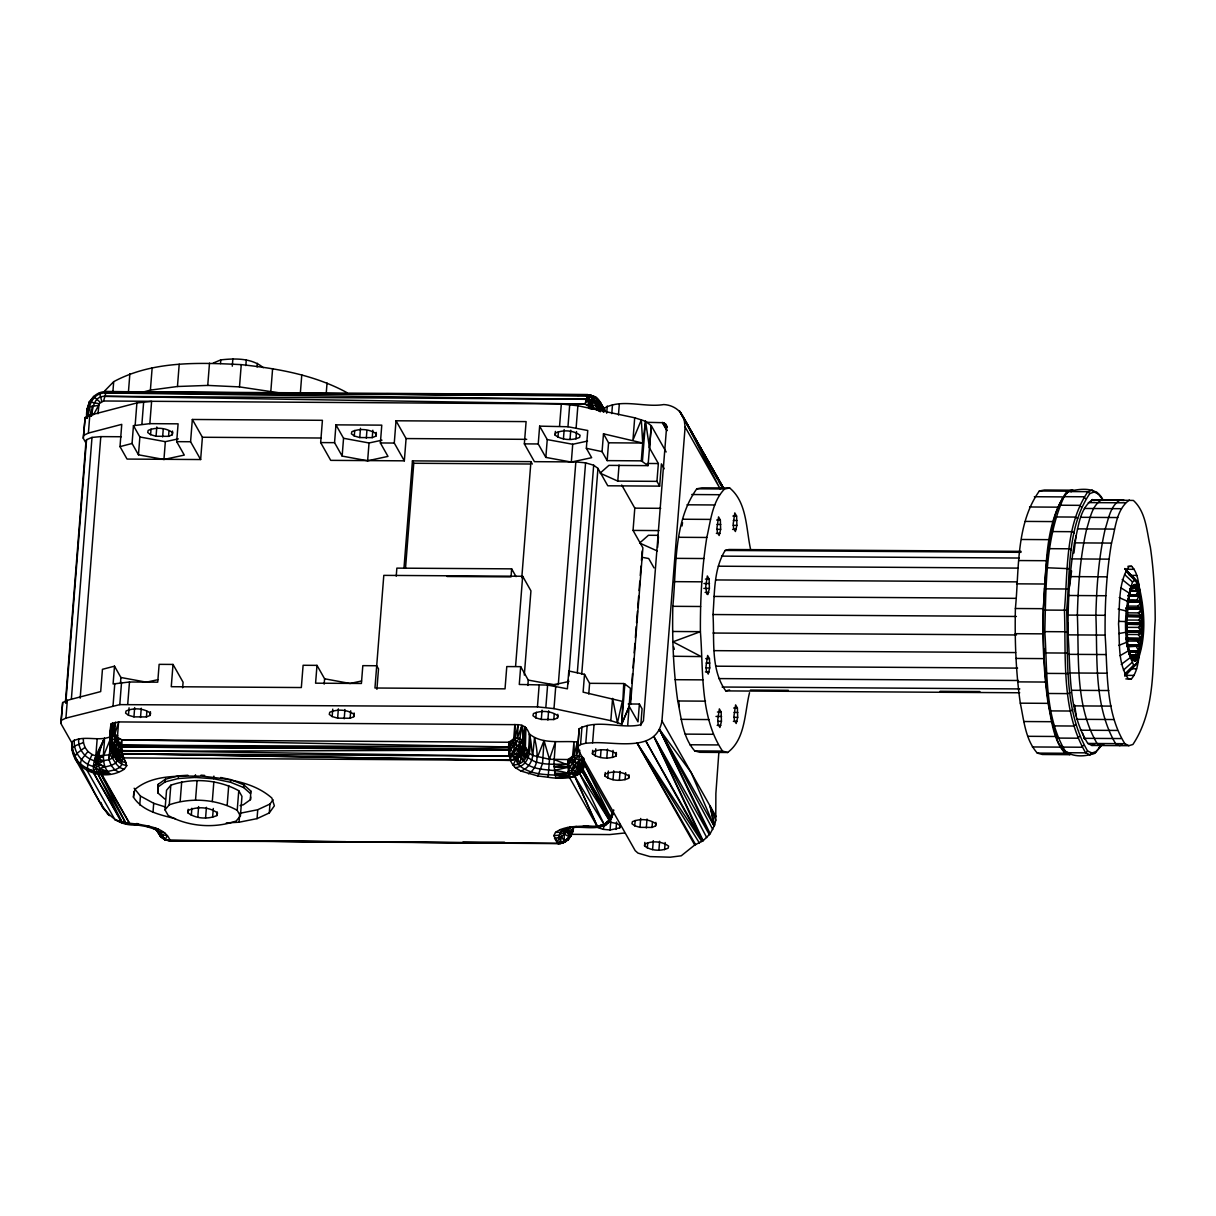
<?xml version="1.0" encoding="UTF-8"?>
<svg xmlns="http://www.w3.org/2000/svg" width="1216" height="1216" viewBox="0 0 1216 1216"><rect width="100%" height="100%" fill="white"/><g stroke="black" fill="none" stroke-linecap="round" stroke-linejoin="round"><path stroke-width="1.5" d="M578.816 749.102L576.566 755.486L577.311 741.988C561.549 740.422 542.762 744.906 529.507 734.038C530.754 746.092 531.544 765.7 515.371 767.676C508.394 761.155 508.318 751.062 508.82 742.246L515.143 737.854L518.168 724.675C532.942 725.435 530.176 745.514 532.745 755.44C531.924 762.234 527.622 769.059 520.782 770.99L515.371 767.676M91.626 415.963C92.568 408.226 93.936 396.37 104.196 396.31L585.033 404.062L588.726 406.357L589.319 408.546L592.633 408.758M1068.058 634.858C1067.785 604.094 1069.29 573.222 1074.473 542.853C1078.47 528.322 1079.048 509.322 1092.318 499.806L1133.388 500.445C1146.08 512.012 1146.658 531.225 1150.321 546.957C1153.878 571.246 1155.139 595.794 1155.2 620.312C1152.251 661.474 1156.644 708.806 1132.886 744.496L1128.858 745.682L1091.816 745.454L1087.818 743.447C1067.982 711.603 1070.764 671.019 1068.058 634.858L1105.101 635.102C1107.791 671.262 1105.01 711.846 1124.861 743.69L1128.858 745.682M1105.101 635.102C1104.827 604.337 1106.332 573.45 1111.515 543.096C1115.513 528.55 1116.075 509.565 1129.36 500.05M1127.582 600.05C1131.442 599.838 1146.384 598.606 1137.887 606.146L1128.387 606.085M87.567 417.483C88.251 406.95 92.112 392.905 105.123 392.966L591.295 395.443L594.198 397.146L595.916 402.055L596.387 409.518L600.37 411.783L601.266 405.126L599.716 401.554L595.475 396.933L587.678 394.653L106.233 391.582C92.249 391.506 85.242 405.992 86.731 418.38M591.721 396.158C598.074 396.902 600.309 401.766 600.765 404.609L601.069 408.956L599.184 410.674L599.716 401.554L595.475 396.933L589.395 394.79L586.568 396.006L106.233 391.582L103.603 400.991L99.104 403.712L97.964 413.759M749.527 692.71C744.587 712.561 745.514 739.237 727.624 752.491L699.838 752.309L694.731 750.91C682.693 737.337 681.37 717.987 677.738 700.978C673.269 669.651 672.144 637.929 672.828 606.313C676.689 567.294 673.117 522.12 696.783 488.802L701.921 487.829L729.691 487.996C747.186 502.406 746.046 529.082 750.637 549.556M729.691 487.996L724.554 488.984C712.181 501.782 710.706 520.934 706.8 537.472C701.814 568.602 700.218 600.172 700.401 631.666C703.562 671.323 699.641 716.619 722.502 751.078L727.624 752.491M1037.294 753.099L1065.064 753.266L1070.186 754.68L1042.416 754.498L1037.294 753.099C1025.255 739.526 1023.933 720.176 1020.3 703.167C1015.831 671.84 1014.706 640.118 1015.39 608.502C1019.266 569.483 1015.679 524.294 1039.346 490.99L1044.483 490.002L1072.254 490.185L1067.116 491.173L1039.346 490.99M1065.064 753.266C1053.041 739.708 1051.703 720.343 1048.07 703.35C1043.602 672.007 1042.492 640.3 1043.161 608.684C1047.037 569.65 1043.45 524.476 1067.116 491.173M1091.026 753.342L1094.567 753.358L1100.662 746.457L1094.567 753.358C1078.075 759.134 1060.018 755.455 1056.294 736.41C1047.554 709.49 1045.471 681.006 1043.875 652.916C1042.583 618.473 1043.632 583.893 1048.268 549.708C1052.357 529.872 1053.39 506.722 1068.454 491.553C1079.884 488.589 1096.862 486.43 1102.775 499.594L1096.786 492.191M1096.361 751.503L1091.968 753.023L1087.606 751.002C1063.301 709.262 1068.362 656.914 1066.66 610.204C1070.232 571.414 1067.101 527.045 1089.81 493.559L1094.202 492.024L1098.565 494.061M525.084 745.955L521.39 747.475L519.156 747.156L513.03 742.763L513.806 737.808L519.673 738.477L524.826 741.517L523.518 739.951L525.905 727.685L525.403 747.095C524.704 751.868 521.877 756.367 517.423 758.419L520.098 763.131L523.412 743.447L521.922 725.42L517.423 738.173L518.168 724.675L118.59 721.924L111.082 723.946C108.589 736.698 109.242 750.196 117.086 760.821L121.934 764.362L126.768 765.624L124.351 769.135C103.406 783.378 68.385 769.515 72.033 741.669C83.098 734.753 97.569 741.578 109.622 737.048M1068.089 623.23L1068.286 634.874M1069.548 586.279L1071.585 570.942M1073.956 553.006L1076.023 535.891M345.678 841.67L171.669 841.077L165.118 839.846L160.375 832.291L154.812 829.19L146.969 826.652L121.524 822.244L94.027 773.65C90.866 761.049 99.621 749.147 104.454 738.31C104.561 749.786 99.758 765.138 110.002 773.893C94.027 773.163 74.936 766.84 72.291 748.418L74.495 746.031L83.448 742.596L83.296 738.629M164.92 799.125L157.958 793.03L158.247 784.29L165.376 779.213L178.448 775.854L187.902 775.246M158.247 784.29L157.958 793.03M240.069 805.6L243.337 804.764L250.45 799.672L250.754 790.947L243.793 784.837L232.454 780.277M718.884 751.99L715.874 793.486L715.753 820.298L714.582 825.193L710.159 833.735L703.167 840.697L694.731 844.998L681.234 855.806L670.168 857.204L649.952 856.596L637.974 853.1L635.193 850.653L577.691 749.01L579.12 728.764C596.767 719.082 619.385 728.46 638.446 725.238L640.817 724.66L643.431 720.814L666.611 426.862L664.073 422.727L645.666 422.271M579.12 728.764L577.691 749.01M604.367 410.506L604.413 408.09C622.045 398.392 644.662 407.77 663.738 404.563C672.6 404.958 680.671 410.111 684.03 418.441L723.353 487.859M610.599 817.456L607.711 823.308L612.074 816.985L612.545 812.014L611.055 818.733C600.446 836.623 574.773 819.934 560.242 832.367L555.514 832.382L553.827 835.65L558.296 843.767C566.945 843.752 573.192 835.392 573.542 827.275L571.14 835.407L567.796 839.982L569.058 837.657M1129.603 588.742L1135.744 587.708L1137.051 585.869L1137.355 581.841L1124.891 568.556L1138.434 583.756C1141.566 603.273 1144.454 623.793 1141.14 643.857C1137.583 648.842 1141.034 656.61 1135.303 660.896L1133.008 660.379L1130.561 657.765M1137.082 600.111L1139.802 592.876L1138.191 590.702L1134.786 591.219L1136.246 588.605L1138.115 587.769L1138.191 590.702L1139.802 592.876L1139.438 595.445C1141.581 600.902 1143.268 608.334 1138.419 612.91L1127.019 612.834M86.762 418.441L87.461 408.257L89.619 406.722L98.618 405.414L93.526 414.717M83.448 742.596L84.998 747.399L87.947 751.503L81.396 759.65L79.922 765.366C95.35 788.515 103.162 827.868 137.636 824.889L138.472 824.19C149.963 826.439 165.346 828.126 170.24 840.666C164.236 841.016 159.266 836.289 157.685 830.741L160.664 836.502L165.118 839.846L170.225 840.499L558.661 843.311M555.514 832.382C563.464 826.667 573.785 826.5 583.224 826.181L584.212 827.017L598.576 826.637L597.102 826.272L569.605 777.678L568.404 773.498L567.963 759.544L574.302 755.166L577.311 741.988M709.399 588.422L709.11 579.12L707.317 575.958L705.69 586.963L706.906 594.168L707.894 594.548L709.399 588.422L703.851 588.392M709.734 667.949L709.43 658.646L707.636 655.47L706.025 666.49L706.42 670.913L708.229 674.074L709.734 667.949L706.025 667.918M720.647 529.37L720.358 520.068L718.565 516.891L716.954 527.911L717.349 532.334L719.142 535.496L720.647 529.37L716.954 529.34M721.438 721.346L721.149 712.044L719.355 708.882L717.744 719.887L718.139 724.31L719.933 727.487L721.438 721.346L717.744 721.331M736.896 525.373L736.607 516.07L734.798 512.909L733.187 523.914L733.598 528.337L735.391 531.514L736.896 525.373L733.187 525.358M737.686 717.349L737.398 708.062L735.604 704.885L733.978 715.905L734.388 720.328L736.182 723.49L737.686 717.349L733.978 717.334M75.118 755.106L72.382 750.242L72.033 741.669L72.109 743.31L60.8 723.322L61.271 720.358L65.922 718.124L119.791 704.626L537.442 706.876L553.994 708.624L610.827 720.662L621.695 724.143L623.732 683.544L589.608 683.316L584.516 674.333L568.799 671.004L567.401 688.818L547.61 685.079L519.278 684.471L520.676 666.657L506.783 666.566L505.035 688.849L374.954 688.013L383.8 575.366L522.667 576.262L530.936 590.87L524.309 675.047M583.999 758.358L584.546 764.408L581.537 770.382L568.404 773.498L554.572 773.224L569.027 775.686C552.094 774.288 531.362 776.933 518.031 764.332L517.423 758.419L510.462 760.365L123.454 757.902L120.43 756.838L121.858 750.606L116.037 742.034L114.167 735.543L121.813 739.769L122.254 753.722L126.768 765.624M1138.434 583.756C1145.062 609.672 1147.007 640.057 1135.881 664.802L1133.692 665.167C1121.806 640.3 1124.146 607.924 1132.552 581.962L1134.71 580.26L1136.869 581.233M609.611 819.812L604.17 825.345L600.689 825.39L605.857 824.676L602.482 826.348C611.678 826.591 617.302 794.99 611.055 818.733L605.857 824.676L604.185 824.524L574.97 776.705L555.727 777.586L553.873 764.378L555.484 741.638L549.465 759.27L548.158 777.267C561.199 779.274 586.462 780.14 583.984 760.806L583.011 758.374M87.05 417.407L87.461 408.257M613.092 811.619L612.074 816.985L609.201 820.086L579.743 773.832C574.013 770.944 567.34 767.038 567.963 759.544L549.465 759.27L544.038 740.574L542.549 763.374L537.867 775.99L520.782 770.99M1019.722 692.77L725.785 690.901C710.311 669.545 714.613 639.646 712.986 614.536C714.78 593.119 713.488 569.331 725.177 550.438L728.962 549.495L1020.999 551.35M1127.247 620.038L1138.632 620.099C1143.481 623.139 1143.542 632.198 1138.161 634.524L1126.761 634.448M567.826 838.918L565.942 841.366L564.27 841.214L564.148 832.504L567.538 828.795M110.078 738.401L111.082 723.946L109.972 740.802L111.34 749.77L113.316 751.61L117.587 749.816L120.202 745.621L121.615 745.21L508.714 746.943L509.428 742.186M529.507 734.038C528.504 744.557 530.617 759.909 518.031 764.332L515.827 759.392L516.374 756.869L517.894 754.893L523.959 752.172C532.319 767.296 553.508 763.694 567.857 764.256L568.571 759.498M1129.755 588.574L1133.388 588.772L1135.273 585.702L1137.051 585.869L1135.06 584.501L1132.78 586.036L1129.238 593.955L1127.004 618.868L1126.746 637.564L1129.831 654.786L1128.889 651.654M1126.244 608.851L1141.003 609.125L1142.265 611.298L1138.419 612.91L1141.626 616.026L1142.554 622.44L1140.76 622.47L1142.265 611.298C1139.21 606.51 1142.994 600.734 1139.438 595.962L1128.326 595.825M113.316 749.208L111.522 748.934L114.927 755.744L111.34 749.77L116.006 754.999L121.858 750.606L120.202 745.621L121.813 739.769L508.82 742.246L510.766 749.588L513.334 752.354L517.894 754.893L518.7 754.118C520.022 744.435 519.688 735.057 521.922 725.42M574.97 776.705L597.345 826.211L600.035 826.971L604.99 824.889L610.417 819.098L609.657 819.675L583.102 769.485L584.546 764.408L610.508 817.289L610.417 819.098L604.185 824.524L597.102 826.272L574.97 776.705L577.858 771.43L579.789 750.196M572.949 755.121L582.312 756.975L583.482 763.359L582.418 769.272L579.743 773.832L575.533 774.182L575.518 771.263L578.299 764.469L572.174 760.076L573.998 741.76L574.302 755.166L575.928 763.45L572.858 769.865L578.299 764.469L580.549 764.788L584.227 763.268M554.846 775.109L569.574 777.541L579.743 773.832L581.537 770.382L582.51 757.142M1137.918 590.657L1138.115 587.769L1134.786 591.219M568.404 773.498C552.87 767.174 526.33 774.425 519.627 754.194L516.374 753.95L509.261 756.2L121.858 750.606L117.876 749.451L111.644 740.331L112.571 722.806L110.367 737.23L114.502 735.513L115.49 722.106C111.963 735.361 106.856 759.179 126.145 762.66L120.81 754.817L115.338 751.427L112.51 744.557L110.823 736.516L112.571 722.806L114.76 738.796L114.243 743.569L118.469 753.494M573.542 827.275L570.395 836.015L572.143 833.659L573.374 826.819M60.8 723.322L62.67 702.544L67.336 700.31L100.685 691.585L102.448 669.317L114.502 666.17L120.901 677.494L120.475 682.845M65.39 702.559L85.865 442.852L83.281 438.277L85.15 417.498L89.802 415.249L136.906 402.937L151.605 401.386L149.842 423.654L133.456 425.661L132.058 443.475L138.457 454.799L163.947 459.481L184.285 455.088L176.685 441.651L178.098 423.837L149.842 423.654M61.271 720.358L62.67 702.544M83.281 438.277L85.15 417.498M65.77 703.167L86.549 439.69L92.006 437.41L100.791 436.62L121.326 436.742M65.922 718.124L67.336 700.31M83.737 435.313L88.403 433.078L89.802 415.249M71.379 699.002L92.006 437.41M80.165 698.212L100.791 436.62M112.814 392.798L113.696 381.672C152.441 360.772 198.558 362.49 241.254 364.633C277.552 368.524 314.534 374.923 346.94 392.616M664.21 468.814L661.398 463.858L659.65 486.126L607.787 485.792L597.953 468.403L593.682 465.211L585.58 462.84L575.837 461.928L534.417 461.67L524.354 443.87L526.102 421.602L396.021 420.782L406.083 438.566L404.335 460.834L330.722 460.362L320.659 442.578L322.422 420.31L192.341 419.474L202.403 437.258L200.64 459.542L127.042 459.07L120.004 446.622L121.752 424.354L88.403 433.078M113.696 751.017L112.222 753.16L108.695 754.908L95.821 755.972L97.189 738.72M128.41 392.327L129.869 373.768M114.502 666.17L113.088 683.985L129.474 681.994L157.73 682.176L159.129 664.346L173.022 664.438L183.084 682.237L182.643 687.8M110.2 736.729L111.127 725.04M113.027 705.812L114.79 683.544M135.158 425.205L136.906 402.937M138.457 454.799L139.87 436.985L133.456 425.661M119.791 704.626L121.539 682.358M141.907 424.034L143.67 401.766M114.167 735.543L117.542 735.741L118.59 721.924L114.502 735.513L117.542 735.741L117.618 740.225L111.127 744.861L109.987 743.417L110.033 740.164M143.534 391.947L150.389 390.123L152.152 367.855M127.726 704.262L129.474 681.994M128.486 715.266L125.598 713.108L126.054 710.98C133.684 707.636 143.868 708.153 150.586 713.26L150.13 715.403L146.437 716.938L133.942 716.862L128.486 715.266L129.063 707.834M150.602 434.659L147.714 432.516L148.17 430.373C155.8 427.044 165.984 427.561 172.718 432.668L172.246 434.796L168.568 436.346L156.058 436.27L150.602 434.659L151.042 429.096M133.942 716.862L134.672 707.575M156.058 436.27L156.803 426.983M175.454 818.733C160.33 814.887 142.424 811.224 133.441 797.149L133.866 791.798M140.524 717.47L141.254 708.198M162.64 436.878L163.218 429.461M163.947 459.481L165.346 441.666L178.296 438.87M146.437 716.938L146.878 711.375M168.568 436.346L169.009 430.783M139.749 804.977L140.448 796.07L134.155 788.242M150.13 715.403L150.419 711.694M172.246 434.796L172.535 431.087M150.389 390.123L177.46 386.506L179.208 364.238M153.003 812.212L153.702 803.305L140.448 796.07M173.022 664.438L171.258 686.706L301.34 687.542L303.103 665.274L316.996 665.365L324.596 678.786L324.17 684.137M200.64 459.542L190.578 441.742L192.341 419.474M158.034 786.965L165.163 781.873L165.376 779.213M164.996 809.856L166.546 790.263L170.818 785.217C192.66 777.556 218.47 779.517 238.762 790.719L241.954 796.374L240.403 815.966L236.147 821.028C214.29 828.689 188.495 826.728 168.203 815.51L164.996 809.856L169.267 804.81C191.11 797.149 216.919 799.11 237.211 810.312L240.403 815.966M169.267 804.81L170.818 785.217M177.46 386.506L207.738 385.411L209.502 363.143M165.163 781.873L178.235 778.529L178.448 775.854M180.166 801.359L181.701 781.766M220.522 363.584L220.81 359.875C235.038 358.294 251.758 357.93 263.279 367.688M187.887 812.82L188.434 810.297C197.478 806.33 209.547 806.953 217.512 813.002L216.965 815.541C207.921 819.493 195.852 818.885 187.887 812.82L188.176 809.263M191.307 815.374L191.87 808.245M178.235 778.529L195.259 777.434L195.472 774.759M195.518 800.204L197.068 780.611M232.286 366.183L232.879 358.796M197.782 817.274L198.634 806.573M281.793 393.239L239.491 386.901L241.254 364.633M205.58 818.003L206.416 807.302M245.83 365.59L246.27 360.042M250.754 790.947L250.542 793.607L243.58 787.512L230.63 782.298L213.666 778.757L213.879 776.082M212.298 801.572L213.834 781.979M212.602 817.365L213.302 808.458M216.965 815.541L217.254 811.969M257.108 367.004L257.397 363.295M227.179 805.174L228.714 785.582M230.63 782.298L230.842 779.623L220.658 777.495M237.211 810.312L238.762 790.719M270.864 390.883L272.612 368.615M226.328 822.898L239.05 822.229L239.613 815.1M243.58 787.512L243.793 784.837M250.45 799.672L250.663 796.997M239.05 822.229L257.047 818.626L257.746 809.719L269.967 804.05L273.038 799.778M300.322 393.422L301.781 374.878M257.047 818.626L269.268 812.957L269.967 804.05M326.162 394.166L327.043 383.025M316.996 665.365L315.582 683.179L361.41 683.468L362.824 665.654L376.702 665.745L378.51 668.922L376.899 689.335M334.552 442.67L335.95 424.855L381.778 425.144L380.38 442.958L387.98 456.395L367.627 460.788L342.152 456.091L334.552 442.67L320.659 442.578M342.152 456.091L343.55 438.277L335.95 424.855M332.166 716.558L329.278 714.4L329.734 712.272C337.364 708.928 347.548 709.46 354.282 714.567L353.81 716.695L350.132 718.246L337.622 718.154L332.166 716.558L332.758 709.141M354.282 435.966L351.394 433.808L351.865 431.68C359.495 428.336 369.679 428.853 376.398 433.975L375.942 436.103L372.248 437.638L359.754 437.562L354.282 435.966L354.722 430.403M337.622 718.154L338.367 708.882M359.754 437.562L360.483 428.29M344.204 718.778L344.934 709.49M366.32 438.186L366.913 430.753M367.627 460.788L369.041 442.974L381.991 440.177M350.132 718.246L350.71 710.813M372.248 437.638L372.841 430.221M353.81 716.695L354.114 712.986M375.942 436.103L376.23 432.394M404.335 460.834L394.273 443.05L396.021 420.782M396.234 576.156L396.857 568.13L511.662 568.86L516.07 576.642M404.016 567.583L412.437 460.879L530.936 461.639L532.289 464.026M405.521 568.1L413.774 463.266L412.437 460.879M511.662 568.86L511.039 576.886L447.047 576.475M521.786 577.706L530.936 461.639M515.599 666.049L522.667 576.262M513.806 737.808L514.854 724.447L515.143 737.854L516.785 746.138L513.714 752.552L519.156 747.156L516.374 753.95L516.374 756.869L520.585 756.519L524.522 750.409L524.826 743.493L523.366 739.845L524.856 741.046M538.232 443.962L539.646 426.147L567.963 426.755L587.754 430.494L586.355 448.309L591.66 457.687L571.322 462.08L545.832 457.398L538.232 443.962L524.354 443.87M527.85 685.444L528.276 680.094L520.676 666.657M545.832 457.398L547.246 439.584L539.646 426.147M555.089 435.115L555.545 432.972C563.175 429.643 573.359 430.16 580.093 435.267L579.622 437.41C571.991 440.739 561.807 440.222 555.089 435.115L555.378 431.406M535.861 717.866L532.973 715.707L533.429 713.579C541.059 710.235 551.243 710.752 557.962 715.859L557.506 718.002L553.812 719.538L541.318 719.462L535.861 717.866L536.286 712.287M557.977 437.258L558.418 431.695M537.442 706.876L539.19 684.608M559.558 426.284L561.321 404.001L577.874 405.749L634.706 417.787L645.574 421.268L651.32 425.752L666.155 451.972M541.318 719.462L542.047 710.174M563.434 438.87L564.163 429.582M545.847 707.347L547.61 685.079M567.963 426.755L569.726 404.487M547.884 720.07L548.629 710.798M570.015 439.478L570.745 430.206M571.322 462.08L572.721 444.266L587.526 441.074M553.994 708.624L555.742 686.356M576.11 428.032L577.874 405.749M553.812 719.538L554.253 713.974M575.943 438.946L576.521 431.528M575.837 461.928L558.281 684.623L549.085 684.562M557.506 718.002L557.794 714.294M568.176 683.65L568.48 679.881M568.769 676.096L585.58 462.84M577.311 672.813L593.682 465.211M581.734 674.105L597.953 468.403M604.124 411.646L604.413 408.09M584.516 674.333L583.118 692.147L622.318 701.358L617.454 722.775L612.59 698.394L610.827 720.662M641.288 460.849L607.164 460.621L602.072 451.638L603.486 433.823L642.686 443.034L641.288 460.849L648.037 465.637L651.32 425.752L649.45 447.822L658.358 463.539L656.944 481.354L659.65 486.126M577.722 746.594L580.564 744.557L581.978 726.742M606.693 413.182L607.255 406.053M588.757 694.017L589.608 683.316M607.164 460.621L608.562 442.806L603.486 433.823M580.564 744.557L585.793 743.219L587.191 725.39M611.785 413.622L612.484 404.715M585.793 743.219L592.602 742.778L594.016 724.964M618.458 414.96L619.294 404.274M592.42 753.844L592.861 751.792C600.202 748.585 610.022 749.086 616.482 754.011L616.041 756.063C608.699 759.27 598.895 758.769 592.42 753.844L592.694 750.287M595.202 755.926L595.764 748.798M656.944 481.354L617.789 481.11L619.05 465.074M600.461 757.462L601.023 750.333M604.99 776.082L605.446 774.03C612.788 770.822 622.592 771.309 629.067 776.234L628.626 778.301C621.27 781.508 611.466 781.006 604.99 776.082L605.279 772.525M606.784 758.054L607.498 749.147M634.706 417.787L632.958 440.055L641.334 419.915L642.686 443.034L608.562 442.806M606.86 821.56L617.257 823.612L620.145 825.77L619.689 827.914L610.067 829.981L603.501 829.373L603.79 825.649M607.772 778.164L608.334 771.035M612.499 757.538L613.062 750.409M613.031 779.699L613.746 770.792M630.542 704.459L642.884 547.808L633.05 530.419L634.798 508.151L621.71 485.017M610.067 829.981L610.812 820.709M616.041 756.063L616.33 752.491M621.695 724.143L629.204 706.344L621.695 724.143L624.857 684.046L623.732 683.544M642.413 461.35L645.574 421.268L649.45 447.822M619.37 780.292L620.069 771.385M615.995 829.449L616.588 822.031M619.689 827.914L619.978 824.19M627.745 724.903L630.481 688.332L624.857 684.046M630.45 700.066L631.332 688.742M631.788 683.088L632.533 673.649M632.974 667.979L633.718 658.555M634.159 652.886L634.904 643.446M635.36 637.792L636.242 626.468M636.546 622.683L637.442 611.359M637.731 607.59L638.628 596.266M639.069 590.611L639.814 581.172M640.27 575.502L641.014 566.078M641.455 560.409L642.2 550.97M625.07 779.775L625.632 772.646M628.626 778.301L628.9 774.729M628.201 703.988L639.388 704.049L637.99 721.863L629.204 706.344M640.771 725.526L642.078 708.822L639.388 704.049M634.737 825.816L631.955 823.734L632.396 821.682C639.753 818.459 649.557 818.961 656.032 823.886L655.576 825.938L652.034 827.427L639.996 827.351L634.737 825.816L635.162 820.466M657.613 547.428L658.449 536.742M639.996 827.351L640.695 818.444M644.541 845.971L644.982 843.919C652.323 840.697 662.127 841.198 668.602 846.123L668.162 848.175C660.82 851.398 651.001 850.896 644.541 845.971L644.814 842.399M646.319 827.944L647.034 819.037M647.322 848.038L647.733 842.703M652.034 827.427L652.46 822.077M592.602 742.778C614.794 741.365 656.366 753.221 661.945 720.936L685.125 426.983L684.03 418.441L723.155 487.874M652.582 849.589L653.281 840.682M655.576 825.938L655.865 822.381M658.905 850.182L659.604 841.274M664.605 849.665L665.167 842.536M523.518 739.951L524.719 726.59L523.169 739.662C517.499 745.362 511.556 751.99 510.416 760.228L122.254 753.722L120.81 754.817L116.006 754.999L110.276 744.45L111.522 749.907M118.575 771.993L114.851 769.88L111.158 765.442L109.014 759.757L110.686 743.736M91.291 416.039L92.218 406.068M87.202 417.742L89.285 401.842L93.845 397.526L93.495 396.416L100.214 402.268M94.027 773.65L122.193 822.426L126.236 823.84L127.254 823.019L122.193 822.426L97.994 774.166C92.674 762.189 99.97 749.193 104.454 738.31C99.606 749.314 95.228 763.344 101.992 774.592L129.975 824.205L114.958 819.721L87.461 771.126L87.689 764.286L92.066 754.528L87.947 751.503M549.465 759.27L532.745 755.44L534.523 737.793C537.153 749.497 540.71 766.05 528.489 773.847M1133.692 585.322L1131.929 587.799L1135.06 584.501L1130.439 588.346M103.603 400.991L585.033 404.062L587.678 394.653L593.94 396.857M642.686 443.034L645.574 421.268M1139.392 654.649C1137.963 662.994 1137.112 672.281 1131.397 678.954L1128.6 679.212C1117.367 663.678 1119.997 642.154 1118.538 623.899C1119.921 604.869 1117.945 583.148 1128.843 566.58L1131.625 566.306C1138.48 573.435 1138.465 584.349 1140.167 593.545M110.276 743.949L109.014 759.757L98.602 761.398L93.434 766.506C81.791 763.526 73.31 752.005 74.267 739.966M682.039 525.981L682.541 522.622M1132.476 659.741L1135.303 660.896L1135.638 658.798L1132.582 657.187L1135.303 660.896L1135.957 658.616L1134.026 655.135L1130.226 655.105M1127.186 606.191L1127.004 618.868L1126.624 616.01L1141.626 616.026L1126.761 615.843M519.673 738.477L516.314 741.365L514.642 744.587L513.334 752.354L509.094 754.361L515.706 758.586L520.585 756.519L520.083 754.042L523.412 743.447L523.366 739.845M133.441 797.149L134.763 789.579C153.094 774.09 179.375 776.279 201.886 776.127C226.024 778.878 252.837 781.265 271.852 798.03L274.375 805.828L269.268 812.957M1132.187 658.434L1137.553 658.114L1137.142 655.941L1129.77 655.895L1137.477 655.85L1139.559 652.262L1138.693 650.849L1139.65 646.076L1128.585 646L1139.65 646.076L1138.83 651.426L1135.364 651.654L1137.553 658.114L1134.133 659.726L1135.303 660.896L1131.093 657.75C1135.714 665.623 1127.688 652.019 1127.946 645.468M603.486 412.209C600.902 407.254 596.57 397.632 589.319 403.758L588.726 406.357L592.967 408.819L591.174 402.435L586.568 396.006L592.101 396.462L596.843 398.544L599.458 407.558L598.926 410.567L590.824 396.918L586.568 396.006L589.319 403.758L596.387 409.518L589.319 408.09M155.861 828.202L160.664 836.502L164.981 839.45L170.179 840.484L560.12 843.646L565.075 841.578L565.79 839.861L569.985 837.018L572.143 833.659L572.128 829.677L571.444 833.462L568.07 839.785L562.567 843.022L559.406 842.414L562.294 841.837M582.327 764.393L582.418 769.272L610.508 817.289L612.043 813.002L584.546 764.408M1126.594 613.533L1127.232 606.541M1126.639 616.39L1141.383 616.664L1142.554 622.44L1141.687 623.854L1142.174 633.627L1138.161 634.524C1143.526 640.163 1141.231 649.724 1137.355 655.363L1129.983 655.318M601.266 405.126L601.616 408.91L601.266 405.126L599.701 404.928L600.157 402.557M116.949 750.272L112.51 744.557L113.574 751.579L109.972 740.802L110.823 736.516M1127.901 603.242L1130.591 589.608L1133.358 585.58L1131.412 587.434M85.865 442.852L86.549 439.69M1142.265 611.298L1141.353 615.463L1126.594 615.372M605.705 823.186L607.985 823.11L612.074 816.985L612.165 813.154L609.657 819.675L581.978 770.944L609.201 820.086M111.948 751.138L116.63 758.678L119.533 760.578L120.369 757.066L116.645 756.063L111.705 750.378L110.276 744.45M519.627 754.194L521.39 747.475L520.25 742.946L513.243 739.434M604.185 824.524L578.786 771.491L580.549 764.788L582.555 760.76L583.984 760.806M111.37 749.497L117.086 760.821L115.338 763.374L111.158 765.442L99.499 768.375L107.434 771.522L114.851 769.88L119.852 767.418L121.934 764.362L120.369 757.066L123.226 757.826L121.418 761.809M585.033 404.062L588.088 398.073L592.101 396.462L591.295 395.443M532.745 755.44L529.446 753.418L525.403 747.095L523.959 752.172L525.464 758.358L522.819 753.631L523.29 761.277M87.43 410.081L89.285 401.842L99.104 403.712M1137.355 655.363L1138.495 651.639L1139.559 652.262L1139.97 645.726L1137.477 641.121L1126.077 641.045M588.726 406.357L592.344 405.49L593.484 401.812L592.101 396.462M559.406 842.414L565.942 841.366L562.567 843.022M569.681 775.717L575.928 763.45L582.662 757.264M571.444 833.462L573.162 828.294M1127.855 600.461L1128.889 598.287L1128.114 599.853M509.094 754.361L510.766 749.588L514.642 744.587L509.215 746.001L511.404 741.35L513.03 742.763L516.314 741.365M574.864 775.899L568.237 771.674C570.258 765.609 574.134 760.046 578.816 755.79M558.296 843.767L557.43 842.901L560.242 832.367L565.364 830.133M567.796 827.929L568.206 829.54C565.47 834.571 560.257 838.006 554.496 838.189L557.43 842.901L564.27 841.214L569.742 836.35L572.128 829.677M119.533 760.578L116.006 754.999L115.338 751.427L117.01 751.366L117.587 749.816L114.243 743.569L119.563 747.186M1130.85 590.87L1138.267 590.93L1136.641 595.11L1139.802 592.876L1138.115 591.295L1130.743 591.25M165.118 839.846L160.664 836.502L155.982 829.586L152.882 827.868M537.457 757.173L544.038 740.574M98.511 758.754L103.558 760.973L98.709 763.754L104.941 766.825L96.277 763.618L95.167 758.206L98.511 758.754L103.466 756.063L110.018 739.875M518.7 754.118L521.39 747.475L522.394 753.069M577.858 771.43L580.549 764.788L579.394 760.258L572.402 756.747M1129.102 594.518L1132.78 586.036L1135.06 584.501L1135.227 587.389M1126.837 623.671L1141.687 623.854L1138.556 627.41L1127.156 627.35M568.237 771.674L572.478 769.667L573.785 761.9L568.358 763.314L570.547 758.662L572.174 760.076L575.457 758.678M1127.977 600.248L1128.889 598.287L1128.083 599.564M1085.493 498.59L1083.532 496.782L1064.091 496.66C1045.122 538.673 1046.079 586.553 1044.802 631.758C1047.599 672.007 1044.194 717.258 1066.234 752.719L1085.675 752.841L1090.098 754.908L1091.968 753.023M1098.93 748.25L1100.313 745.393M589.395 394.79L577.418 395.382M611.359 816.787L612.879 814.355L611.086 816.27M1128.433 595.004L1136.033 595.065L1138.115 591.295M572.143 833.659L568.07 839.785L565.79 839.861M98.754 764.788L93.374 771.202L86.974 768.74M113.863 752.582L114.198 755.714L112.662 757.948L109.014 759.757M592.344 405.49L596.402 405.612L598.09 403.165L597.223 398.757L595.916 402.055L590.824 396.918M1090.904 501.782L1092.47 499.533L1094.081 500.597M610.326 819.341L612.074 816.985M1138.632 620.099L1141.383 616.664L1126.639 616.558M566.884 829.069L564.148 832.504L558.798 835.194L553.827 835.65M1131.914 586.948L1132.78 586.036L1132.096 586.705M554.07 759.468L569.377 765.639L567.857 767.418L554.116 770.306M1131.929 587.799L1135.06 584.501L1132.248 587.343M1127.414 602.118L1140.319 602.194L1141.322 601.145L1127.278 601.114M1066.66 493.407L1068.454 491.553L1087.91 491.674L1092.363 490.124L1094.202 492.024M1124.815 676.187L1135.881 664.802M104.546 391.066L113.696 381.672M1062.358 498.454L1064.091 496.66M572.827 829.236L572.69 831.546M1127.734 672.129L1137.978 661.793M1071.053 491.872L1072.922 490.002M1058.254 506.874L1059.942 505.218L1079.382 505.339L1081.404 507.026M1124.633 674.105L1133.692 665.167M1087.606 751.002L1085.675 752.841C1061.006 710.509 1066.143 657.4 1064.426 610.022C1068.043 570.654 1064.866 525.646 1087.91 491.674L1089.81 493.559M1138.556 627.41L1142.174 633.627L1140.547 639.494L1141.14 643.857L1139.802 645.118L1128.737 645.042M514.642 744.587L510.325 748.57L508.714 746.943L121.813 739.769M1054.47 518.442L1056.096 516.952L1075.552 517.074L1077.619 518.594M95.167 758.206L97.174 756.382L98.481 758.161L103.466 756.063M1123.432 670.122L1131.579 662.872M1083.395 745.454L1081.404 747.232L1061.963 747.095L1060.246 745.302M509.215 746.001L513.03 742.763M568.358 763.314L572.174 760.076M1051.11 532.851L1052.691 531.574L1072.147 531.696L1074.26 533.003M1079.443 736.562L1077.391 738.203L1057.95 738.082L1056.294 736.41M510.766 749.588L121.691 747.034L508.653 749.558L510.218 748.326L508.698 750.12L117.01 751.366M569.924 766.886L553.979 766.703L567.796 766.87L569.377 765.639M569.985 837.018L566.793 831.425L569.742 836.35L570.502 835.772L569.286 836.76L564.619 834.343M569.696 836.486L571.14 835.407M1119.222 597.603L1127.399 601.236L1141.322 601.145L1127.506 601.677M1121.182 664.422L1129.679 658.069M1142.554 622.44L1126.7 623.139L1141.581 623.428L1126.776 623.413M1075.871 724.569L1073.758 726.028L1054.318 725.906L1052.722 724.417M1048.268 549.708L1049.818 548.674L1069.259 548.796L1071.418 549.86M84.998 747.399L76.882 753.388L74.936 756.61L75.088 758.662L102.585 807.272L109.334 815.48L102.585 807.272L101.08 802.59M1134.938 585.671L1137.051 585.869M1072.755 709.779L1070.612 711.026L1051.171 710.904L1049.606 709.627M1120.027 655.698L1128.083 651.031M1137.477 641.121L1140.547 639.494L1125.818 639.282L1140.547 639.494L1138.267 642.474L1141.14 643.857M1046.018 568.541L1047.523 567.781L1069.168 568.693M118.134 737.474L109.972 740.802M1127.506 601.54L1141.322 601.145M1126.214 608.608L1127.642 607.924M1070.202 692.603L1068.013 693.622L1048.572 693.485L1047.052 692.466M93.374 771.202L96.961 772.145L100.001 770.746L107.434 771.522L100.654 771.993L101.217 774.592L126.236 823.84M103.026 756.109L96.778 758.647L98.602 761.398M596.402 405.612L599.458 407.558L600.628 407.056M612.165 813.154L612.606 814.857M213.302 363.022L220.81 359.875M567.142 828.734L564.163 829.966L560.044 829.616M120.019 739.252L117.618 740.225L114.76 738.796M577.038 772.19L578.786 771.491M1118.659 645.422L1126.913 642.23M1092.88 745.408L1094.506 744.8M586.826 404.578L589.319 403.758L585.641 399.334L105.123 392.966M1068.271 673.527L1045.122 673.39M1044.422 588.848L1067.572 589M515.706 758.586L510.416 760.228L515.827 759.392L513.152 765.138L518.031 764.332M1091.816 745.454L1094.506 744.648M1103.763 744.709L1101.073 745.499L1097.075 743.508C1074.822 705.462 1079.154 657.765 1077.361 615.144C1078.121 586.234 1080.142 557.171 1086.678 528.93C1090.053 518.837 1091.694 505.841 1101.59 499.867L1105.618 500.262M1122.292 744.83L1119.602 745.621L1115.589 743.63C1093.336 705.584 1097.683 657.871 1095.874 615.266C1096.634 586.34 1098.671 557.293 1105.192 529.036C1108.566 518.943 1110.208 505.962 1120.103 499.989L1124.131 500.384L1092.318 499.806M1127.034 646.851L1139.65 646.076M120.004 446.622L132.058 443.475M725.785 690.901L729.57 689.958M157.867 679.698L146.391 682.176L120.901 677.494M361.547 681.006L350.071 683.483L324.596 678.786M568.784 681.538L553.766 684.775L528.276 680.094M239.75 813.322L257.746 809.719M557.43 842.901L565.075 841.578M1067.025 653.068L1043.875 652.916M146.969 826.652L149.264 826.226M1118.796 633.551L1126.229 632.198M624.37 833.021L609.687 834.571L571.748 834.328M595.475 396.933L591.842 396.978M604.99 824.889L597.345 826.211L598.211 827.093L583.224 826.181L597.102 826.272M1043.51 610.067L1066.66 610.204M600.932 825.603L604.17 825.345M114.502 735.513L117.542 735.285M1066.478 631.758L1043.328 631.621M584.698 826.47L588.346 826.287M100.563 771.826L107.434 771.522M584.212 827.017L598.576 826.637M120.81 754.817L122.558 754.771L123.226 757.826M158.323 829.175L154.812 829.19L152.502 827.731M1128.342 595.946L1139.438 595.962L1140.182 601.19L1139.331 596.159L1128.281 596.098M1126.366 608.471L1141.216 608.486L1126.35 608.304M1126.837 623.854L1141.687 623.854M1126.533 631.195L1141.429 631.636L1126.594 631.454M1125.955 638.613L1140.775 638.613L1125.97 638.43M1126.274 608.106L1141.064 608.122L1126.259 607.985M1126.685 615.6L1141.49 615.615L1126.685 615.463M1125.986 639.023L1140.851 639.038L1126.001 638.856M1129.527 651.046L1138.784 651.062L1129.542 650.94M462.946 842.08L504.549 842.217M196.582 392.814L316.19 393.376M386.43 393.71L587.678 394.653L588.787 395.458M1130.044 655.819L1137.477 655.85L1130.059 655.789M196.43 392.95L262.778 393.376M387.874 394.182L452.322 394.592M104.196 396.31L587.206 399.182L591.174 402.435M202.403 437.258L321.176 438.018M406.083 438.566L526.741 439.341M176.685 441.651L190.578 441.742M380.38 442.958L394.273 443.05M647.17 463.478L658.358 463.539M413.774 463.266L530.404 464.01M648.037 465.637L608.897 465.378L600.111 473.161L617.789 481.11M696.783 488.802L724.554 488.984M691.752 494.532L719.522 494.714M1034.314 496.721L1062.085 496.903M1088.32 502.588L1125.347 502.816M686.994 504.792L714.78 504.974M1029.557 506.981L1057.342 507.163M1084.429 508.47L1121.456 508.698M634.798 508.151L660.729 508.318M1080.766 517.302L1117.793 517.545M732.898 516.055L736.607 516.07M682.708 519.232L710.478 519.399M1025.27 521.406L1053.041 521.588M716.665 520.038L720.358 520.068M733.309 520.478L737.002 520.494M717.06 524.461L720.769 524.491M1077.422 528.869L1114.449 529.097M732.594 529.386L736.303 529.401M633.05 530.419L658.966 530.586M716.361 533.368L720.07 533.398M657.765 535.329L648.432 535.268L639.646 543.05L657.324 550.985M679.014 537.29L706.8 537.472M1021.592 539.478L1049.362 539.661M1074.473 542.853L1111.515 543.096M725.177 550.438L1021.014 552.322M721.559 556.138L1019.282 558.038M1072.026 558.904L1109.053 559.147M676.081 558.357L703.851 558.539M1018.643 560.546L1046.414 560.713M1127.931 566.291L1131.625 566.306M718.322 566.2L1017.944 568.115M1134.33 569.316L1125.074 569.255L1137.355 581.841L1124.937 568.617M1129.375 575.381L1136.793 575.426M1070.11 576.597L1107.138 576.84M705.402 579.09L709.11 579.12M715.707 579.941L1017.23 581.871M673.983 581.643L701.769 581.826M1016.561 583.832L1044.331 584.014M703.958 583.513L709.506 583.543M1130.546 590.611L1138.191 590.702M705.113 592.435L708.806 592.45M1128.311 595.384L1139.438 595.445M1128.372 595.688L1139.498 595.749M1068.788 595.49L1105.83 595.734M713.883 596.433L1015.406 598.348M1126.168 607.909L1140.912 608L1140.319 602.194M1126.259 609.034L1141.003 609.125M672.828 606.313L700.598 606.495M1015.39 608.502L1043.161 608.684M1068.104 615.083L1105.131 615.311M712.986 614.536L1016.394 616.466M1126.685 624.355L1141.429 624.462L1141.338 631.195L1126.533 631.013L1141.216 630.998L1141.429 624.462L1126.685 624.203M1126.396 632.092L1141.14 632.183L1142.174 633.627L1140.654 638.4L1125.91 638.309M672.63 631.484L700.401 631.666L672.95 641.82L701.191 656.594L673.406 656.245M1015.193 633.673L1042.963 633.855M713.062 633.034L1016.485 634.965M1129.466 650.803L1138.693 650.849L1136.519 646.912M714.126 650.651L1015.634 652.566M1068.666 654.33L1105.709 654.558M1015.968 658.434L1043.738 658.616M705.736 658.616L709.43 658.646M706.131 663.039L709.84 663.054M716.087 666.186L1017.594 668.116M1131.047 668.77L1136.595 668.815M1069.913 672.965L1106.94 673.208M705.432 671.946L709.141 671.977M1124.861 675.351L1134.118 675.412M1125.849 678.908L1131.397 678.954M718.808 678.589L1018.43 680.504M675.123 679.698L702.909 679.866M1017.701 681.872L1045.471 682.054M722.122 687.025L1019.844 688.925M1071.752 690.293L1108.779 690.536M750.424 690.08L788.348 690.323M940.059 691.296L979.883 691.554M677.738 700.978L705.508 701.161M1020.3 703.167L1048.07 703.35M1074.138 705.873L1111.181 706.116M733.689 708.031L737.398 708.062M717.455 712.029L721.149 712.044M734.099 712.454L737.793 712.47M715.996 716.437L721.559 716.467M1077.026 719.294L1114.054 719.538M1023.705 721.529L1051.475 721.711M733.385 721.362L737.094 721.392M717.151 725.359L720.86 725.374M1080.325 730.208L1117.352 730.436M685.201 734.114L712.971 734.297M1027.763 736.303L1055.549 736.486M1083.958 738.325L1120.985 738.568M1087.818 743.447L1124.861 743.69M689.791 744.77L717.562 744.937M1032.354 746.958L1060.124 747.126M694.731 750.91L722.502 751.078M509.261 756.2L122.254 753.722L510.462 760.365M158.627 832.93L157.974 831.744L162.746 834.86L167.489 835.726L164.981 839.45L170.225 840.499L503.713 842.916M1127.369 601.16L1140.334 601.266M681.142 719.34L708.928 719.583M1127.49 601.418L1140.486 601.54M508.653 749.558L121.615 745.21L117.618 740.225L120.202 745.621L116.037 742.034M1126.411 631.94L1141.14 632.183M1118.629 621.361L1126.077 621.589M87.461 771.126L93.419 771.339L97.994 774.166L125.552 822.867L138.472 824.19M1126.305 630.116L1127.734 640.786L1126.639 625.085M520.25 742.946L524.826 743.493M207.738 385.411L239.491 386.901M200.99 775.154L204.668 775.428M195.259 777.434L213.666 778.757M1133.008 660.379L1130.865 656.579L1133.008 660.379L1134.057 660.09L1132.719 659.893M1136.033 595.065L1139.164 595.323M164.738 832.747L160.375 832.291L155.982 829.586M537.867 775.99L548.158 777.267M579.394 760.258L582.555 760.76M1132.78 659.984L1135.303 660.896M553.873 764.378L567.796 766.87M547.246 439.584L572.721 444.266M343.55 438.277L369.041 442.974M139.87 436.985L165.346 441.666M641.729 557.232L648.706 558.524L654.026 567.902M117.587 749.816L121.858 750.606M567.051 827.564L570.228 828.202M116.645 756.063L120.43 756.838L116.006 754.999M586.355 448.309L602.072 451.638M511.419 755.698L516.374 756.869M570.578 773.011L575.533 774.182M1118.158 609.049L1126.472 611.04M159.296 834.495L164.905 838.842M1137.142 655.941L1134.026 655.135L1137.553 658.114L1134.239 655.196M596.889 398.666L599.701 404.928M598.029 827.762L603.501 829.373M153.702 803.305L165.634 807.044M122.664 823.05L114.958 819.721M92.066 754.528L95.821 755.972M124.351 769.135C116.326 767.858 114.334 759.666 109.729 754.391M1128.965 654.618L1129.74 654.922M170.225 840.499L171.669 841.077M575.958 826.409L577.934 827.199M166.455 839.496L169.571 840.788M1064.456 750.85L1068.818 752.886M96.961 772.145L101.217 774.592L129.61 823.399M517.894 754.893L520.585 756.519M1137.887 606.146L1140.912 608M1120.833 587.754L1128.767 592.8M100.001 770.746L93.434 766.506M588.088 398.073L593.484 401.812M1135.014 587.48L1136.246 588.605M106.233 391.582L107.342 392.388M164.601 839.602L160.01 835.27M107.418 813.96L109.334 815.48M1122.186 579.53L1130.53 586.234M1124.572 574.484L1132.552 581.962M1135.151 580.99L1138.89 584.82L1135.334 580.017M1125.864 571.186L1134.71 580.26M162.655 837.657L163.339 838.462M100.153 393.695L99.454 392.814L101.794 401.31M1126.442 629.341L1127.034 630.146L1126.594 625.343M694.731 844.998L637.047 743.052L701.799 841.533L646.046 741.426L702.468 841.122L653.934 736.638L709.369 834.662L659.513 729.448L691.068 772.388L714.187 826.15L710.114 806.071L715.753 820.298M96.277 763.618L94.438 760.73C84.846 758.282 77.854 748.813 78.66 738.902M699.413 843.022L637.047 743.052L695.643 844.694M599.321 825.74L600.035 826.971M604.519 411.16L600.765 404.609L604.352 411.16M717.486 478.846L679.592 411.19L723.596 488.042M679.592 411.19L723.414 488.118M564.27 841.214L561.427 836.198L560.576 842.126L559.36 837.398M1084.733 739.267L1082.483 733.005M685.125 426.983L720.222 488.999L684.03 418.441L722.167 487.449M665.502 423.7L667.341 426.983M661.945 720.936L716.042 816.559M710.159 833.735L659.513 729.448L714.187 826.15M77.246 760.471L73.583 753.996L72.291 748.418M600.294 402.222L604.93 410.476L600.294 402.222L601.616 408.91M719.34 482.159L721.179 485.458M157.138 830.406L158.901 833.598M659.513 729.448L712.789 829.494M706.77 837.657L653.934 736.638L703.167 840.697M136.952 823.399L137.636 824.889M111.218 747.445L110.382 744.405M599.458 407.558L600.582 410.294M1043.769 649.07L1045.35 653.372L1043.769 648.614M523.412 743.447L524.339 746.046L523.275 751.959L523.169 747.08M115.474 754.832L116.63 758.678M1128.007 646.213L1129.664 654.466L1128.934 651.639M673.573 646.79L674.302 649.298M114.198 755.714L113.179 751.746L112.662 757.948L111.933 747.658M710.114 806.071L714.582 825.193M569.742 836.35L568.206 829.54L570.593 833.963L569.666 826.728M162.746 834.86L163.522 838.462L160.877 833.644L160.664 836.502L161.029 834.115M1076.236 715.996L1074.655 704.976M579.743 773.832L580.549 764.788L581.537 770.382M525.403 747.095L526.878 756.474M79.967 763.587L80.256 765.822M89.619 406.722L90.592 415.75M678.71 701.07L679.212 706.602M110.626 744.45L110.747 747.825M1129.056 649.861L1128.083 649.025L1129.056 649.861M1139.909 645.331L1126.943 645.331L1139.909 645.331M1138.222 591.098L1130.819 591.098L1138.222 591.098M1139.97 645.726L1126.958 645.711L1139.97 645.726M1137.446 655.561L1130.044 655.546L1137.446 655.561M1138.83 651.426L1129.542 651.396L1138.83 651.426M1138.495 651.639L1129.269 651.578L1138.495 651.639M666.854 427.622L664.073 422.727L666.839 427.682M666.991 430.57L662.325 422.378L666.976 430.601"/></g></svg>
